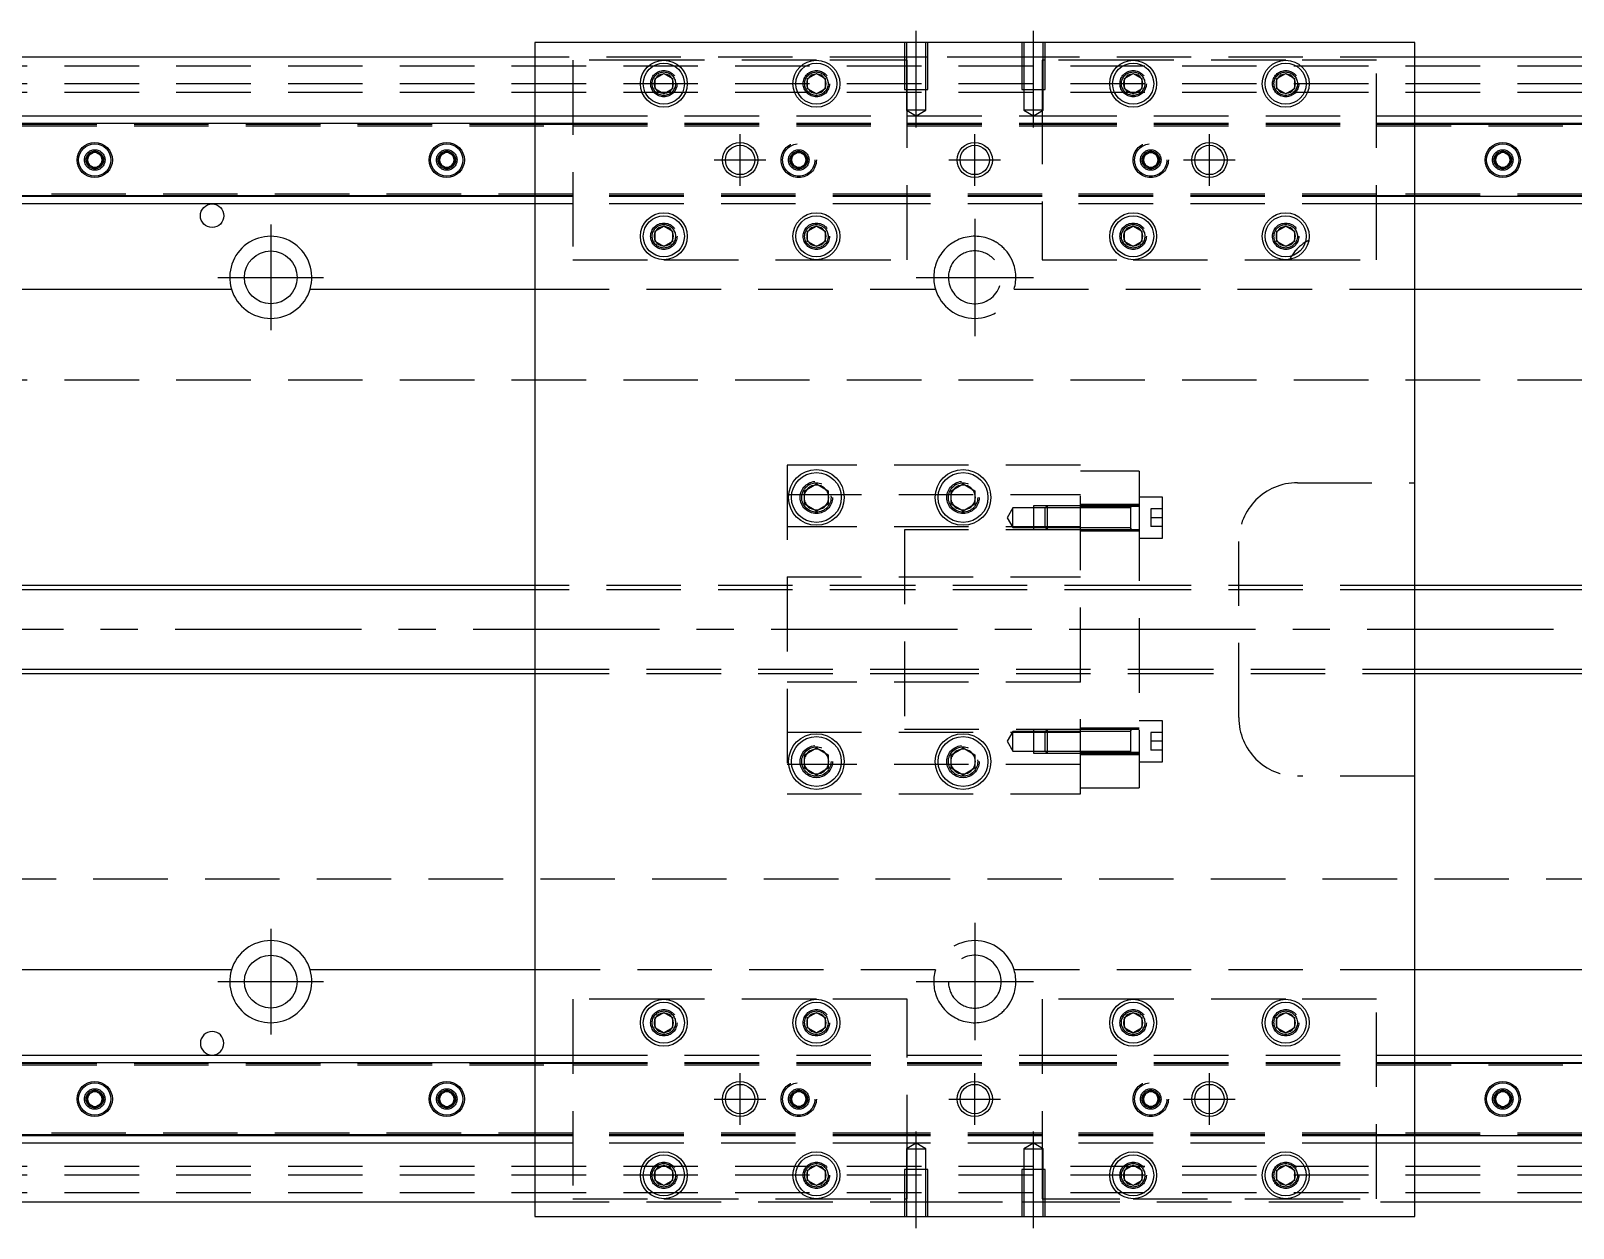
# Model space of a CAD drawing. Extents: x -14 to 1071, y -281 to 102.
# Drawn here: x 249.1 to 512, y -102 to 102 of the extents above; entities that cross this region are included whole.
import ezdxf

# ---------------------------------------------------------------- set-up
doc = ezdxf.new("R2010")
doc.units = 0
doc.linetypes.add('CENTER', pattern=[50.8, 31.75, -6.35, 6.35, -6.35])
doc.linetypes.add('DASHED', pattern=[19.05, 12.7, -6.35])
doc.layers.get('0').update_dxf_attribs({"linetype": 'CONTINUOUS'})
doc.layers.add('CENTER', color=1, linetype='CENTER')

msp = doc.modelspace()

# ---------------------------------------------------------------- linework, layer by layer
at = {"color": 7, "linetype": 'CONTINUOUS'}
for p, q in [((485, 100), (335, 100)), ((335, 100), (335, -100)), ((485, -100), (485, 100)), ((335, 97.5), (0, 97.5)), ((820, 97.5), (485, 97.5)), ((355.5, 93.866026), (357, 94.73205)), ((357, 94.73205), (358.5, 93.866026)), ((381.5, 93.866026), (383, 94.73205)), ((383, 94.73205), (384.5, 93.866026)), ((435.5, 93.866026), (437, 94.73205)), ((437, 94.73205), (438.5, 93.866026)), ((461.5, 93.866026), (463, 94.73205)), ((463, 94.73205), (464.5, 93.866026)), ((355.5, 92.133974), (355.5, 93.866026)), ((357, 91.26795), (355.5, 92.133974)), ((358.5, 92.133974), (357, 91.26795)), ((358.5, 93.866026), (358.5, 92.133974)), ((381.5, 92.133974), (381.5, 93.866026)), ((383, 91.26795), (381.5, 92.133974)), ((384.5, 92.133974), (383, 91.26795)), ((384.5, 93.866026), (384.5, 92.133974)), ((435.5, 92.133974), (435.5, 93.866026)), ((437, 91.26795), (435.5, 92.133974)), ((438.5, 92.133974), (437, 91.26795)), ((438.5, 93.866026), (438.5, 92.133974)), ((461.5, 92.133974), (461.5, 93.866026)), ((463, 91.26795), (461.5, 92.133974)), ((464.5, 92.133974), (463, 91.26795)), ((464.5, 93.866026), (464.5, 92.133974)), ((0, 87.5), (335, 87.5)), ((485, 87.5), (820, 87.5)), ((0, 86.247728), (335, 86.247728)), ((485, 86.247728), (820, 86.247728)), ((258.75, 80.721688), (260, 81.443376)), ((258.75, 79.278312), (258.75, 80.721688)), ((260, 78.556624), (258.75, 79.278312)), ((260, 81.443376), (261.25, 80.721688)), ((261.25, 79.278312), (260, 78.556624)), ((261.25, 80.721688), (261.25, 79.278312)), ((318.75, 80.721688), (320, 81.443376)), ((318.75, 79.278312), (318.75, 80.721688)), ((320, 78.556624), (318.75, 79.278312)), ((320, 81.443376), (321.25, 80.721688)), ((321.25, 79.278312), (320, 78.556624)), ((321.25, 80.721688), (321.25, 79.278312)), ((498.75, 80.721688), (500, 81.443376)), ((498.75, 79.278312), (498.75, 80.721688)), ((500, 78.556624), (498.75, 79.278312)), ((500, 81.443376), (501.25, 80.721688)), ((501.25, 79.278312), (500, 78.556624)), ((501.25, 80.721688), (501.25, 79.278312)), ((335, 73.752272), (0, 73.752272)), ((820, 73.752272), (485, 73.752272)), ((335, 72.5), (0, 72.5)), ((820, 72.5), (485, 72.5)), ((355.5, 67.866026), (357, 68.73205)), ((357, 68.73205), (358.5, 67.866026)), ((381.5, 67.866026), (383, 68.73205)), ((383, 68.73205), (384.5, 67.866026)), ((435.5, 67.866026), (437, 68.73205)), ((437, 68.73205), (438.5, 67.866026)), ((461.5, 67.866026), (463, 68.73205)), ((463, 68.73205), (464.5, 67.866026)), ((355.5, 66.133974), (355.5, 67.866026)), ((357, 65.26795), (355.5, 66.133974)), ((358.5, 66.133974), (357, 65.26795)), ((358.5, 67.866026), (358.5, 66.133974)), ((381.5, 66.133974), (381.5, 67.866026)), ((383, 65.26795), (381.5, 66.133974)), ((384.5, 66.133974), (383, 65.26795)), ((384.5, 67.866026), (384.5, 66.133974)), ((435.5, 66.133974), (435.5, 67.866026)), ((437, 65.26795), (435.5, 66.133974)), ((438.5, 66.133974), (437, 65.26795)), ((438.5, 67.866026), (438.5, 66.133974)), ((461.5, 66.133974), (461.5, 67.866026)), ((463, 65.26795), (461.5, 66.133974)), ((464.5, 66.133974), (463, 65.26795)), ((464.5, 67.866026), (464.5, 66.133974)), ((176.708204, 58), (283.291796, 58)), ((296.708204, 58), (335, 58)), ((485, 58), (523.291796, 58)), ((381, 23.6547), (383, 24.809402)), ((383, 24.809402), (385, 23.6547)), ((406, 23.6547), (408, 24.809402)), ((408, 24.809402), (410, 23.6547)), ((381, 21.3453), (381, 23.6547)), ((383, 20.190598), (381, 21.3453)), ((385, 21.3453), (383, 20.190598)), ((385, 23.6547), (385, 21.3453)), ((406, 21.3453), (406, 23.6547)), ((408, 20.190598), (406, 21.3453)), ((410, 21.3453), (408, 20.190598)), ((410, 23.6547), (410, 21.3453)), ((436.6, 20.702558), (436.6, 21.052564)), ((436.6, 17.052554), (436.6, 17.402558)), ((335, 7.5), (40.5, 7.5)), ((770, 7.5), (485, 7.5)), ((40.5, -7.5), (335, -7.5)), ((485, -7.5), (770, -7.5)), ((436.6, -21.052564), (436.6, -17.052554)), ((381, -21.3453), (383, -20.190598)), ((383, -20.190598), (385, -21.3453)), ((406, -21.3453), (408, -20.190598)), ((408, -20.190598), (410, -21.3453)), ((381, -23.6547), (381, -21.3453)), ((383, -24.809402), (381, -23.6547)), ((385, -23.6547), (383, -24.809402)), ((385, -21.3453), (385, -23.6547)), ((406, -23.6547), (406, -21.3453)), ((408, -24.809402), (406, -23.6547)), ((410, -23.6547), (408, -24.809402)), ((410, -21.3453), (410, -23.6547)), ((436.6, -21.052564), (436.6, -21.051878)), ((283.291796, -58), (176.708204, -58)), ((335, -58), (296.708204, -58)), ((523.291796, -58), (485, -58)), ((355.5, -66.133974), (357, -65.26795)), ((357, -65.26795), (358.5, -66.133974)), ((381.5, -66.133974), (383, -65.26795)), ((383, -65.26795), (384.5, -66.133974)), ((435.5, -66.133974), (437, -65.26795)), ((437, -65.26795), (438.5, -66.133974)), ((461.5, -66.133974), (463, -65.26795)), ((463, -65.26795), (464.5, -66.133974)), ((355.5, -67.866026), (355.5, -66.133974)), ((357, -68.73205), (355.5, -67.866026)), ((358.5, -67.866026), (357, -68.73205)), ((358.5, -66.133974), (358.5, -67.866026)), ((381.5, -67.866026), (381.5, -66.133974)), ((383, -68.73205), (381.5, -67.866026)), ((384.5, -67.866026), (383, -68.73205)), ((384.5, -66.133974), (384.5, -67.866026)), ((435.5, -67.866026), (435.5, -66.133974)), ((437, -68.73205), (435.5, -67.866026)), ((438.5, -67.866026), (437, -68.73205)), ((438.5, -66.133974), (438.5, -67.866026)), ((461.5, -67.866026), (461.5, -66.133974)), ((463, -68.73205), (461.5, -67.866026)), ((464.5, -67.866026), (463, -68.73205)), ((464.5, -66.133974), (464.5, -67.866026)), ((0, -72.5), (335, -72.5)), ((485, -72.5), (820, -72.5)), ((0, -73.752272), (335, -73.752272)), ((485, -73.752272), (820, -73.752272)), ((258.75, -79.278312), (260, -78.556624)), ((260, -78.556624), (261.25, -79.278312)), ((318.75, -79.278312), (320, -78.556624)), ((320, -78.556624), (321.25, -79.278312)), ((498.75, -79.278312), (500, -78.556624)), ((500, -78.556624), (501.25, -79.278312)), ((258.75, -80.721688), (258.75, -79.278312)), ((260, -81.443376), (258.75, -80.721688)), ((261.25, -80.721688), (260, -81.443376)), ((261.25, -79.278312), (261.25, -80.721688)), ((318.75, -80.721688), (318.75, -79.278312)), ((320, -81.443376), (318.75, -80.721688)), ((321.25, -80.721688), (320, -81.443376)), ((321.25, -79.278312), (321.25, -80.721688)), ((498.75, -80.721688), (498.75, -79.278312)), ((500, -81.443376), (498.75, -80.721688)), ((501.25, -80.721688), (500, -81.443376)), ((501.25, -79.278312), (501.25, -80.721688)), ((335, -86.247728), (0, -86.247728)), ((820, -86.247728), (485, -86.247728)), ((335, -87.5), (0, -87.5)), ((820, -87.5), (485, -87.5)), ((355.5, -92.133974), (357, -91.26795)), ((357, -91.26795), (358.5, -92.133974)), ((381.5, -92.133974), (383, -91.26795)), ((383, -91.26795), (384.5, -92.133974)), ((435.5, -92.133974), (437, -91.26795)), ((437, -91.26795), (438.5, -92.133974)), ((461.5, -92.133974), (463, -91.26795)), ((463, -91.26795), (464.5, -92.133974)), ((355.5, -93.866026), (355.5, -92.133974)), ((357, -94.73205), (355.5, -93.866026)), ((358.5, -93.866026), (357, -94.73205)), ((358.5, -92.133974), (358.5, -93.866026)), ((381.5, -93.866026), (381.5, -92.133974)), ((383, -94.73205), (381.5, -93.866026)), ((384.5, -93.866026), (383, -94.73205)), ((384.5, -92.133974), (384.5, -93.866026)), ((435.5, -93.866026), (435.5, -92.133974)), ((437, -94.73205), (435.5, -93.866026)), ((438.5, -93.866026), (437, -94.73205)), ((438.5, -92.133974), (438.5, -93.866026)), ((461.5, -93.866026), (461.5, -92.133974)), ((463, -94.73205), (461.5, -93.866026)), ((464.5, -93.866026), (463, -94.73205)), ((464.5, -92.133974), (464.5, -93.866026)), ((0, -97.5), (335, -97.5)), ((485, -97.5), (820, -97.5)), ((335, -100), (485, -100))]:
    msp.add_line(p, q, dxfattribs=at)
at = {"color": 3, "linetype": 'DASHED'}
for p, q in [((398.000006, 100), (398.000006, 92)), ((398.35, 100), (398.35, 92)), ((401.65, 92), (401.65, 100)), ((401.999994, 92), (401.999994, 100)), ((418.000006, 100), (418.000006, 92)), ((418.35, 100), (418.35, 92)), ((421.65, 92), (421.65, 100)), ((421.999994, 92), (421.999994, 100)), ((398.000006, 97.5), (335, 97.5)), ((401.999994, 97.5), (398.000006, 97.5)), ((418.000006, 97.5), (401.999994, 97.5)), ((421.999994, 97.5), (418.000006, 97.5)), ((485, 97.5), (421.999994, 97.5)), ((820, 96), (0, 96)), ((341.5, 97), (341.5, 63)), ((357, 97), (341.5, 97)), ((383, 97), (357, 97)), ((398.000006, 97), (383, 97)), ((398.5, 97), (398.000006, 97)), ((398.5, 92), (398.5, 97)), ((421.5, 97), (421.5, 92)), ((421.999994, 97), (421.5, 97)), ((437, 97), (421.999994, 97)), ((463, 97), (437, 97)), ((478.5, 97), (463, 97)), ((478.5, 63), (478.5, 97)), ((820, 93), (0, 93)), ((358.973226, 93.326156), (359, 93)), ((384.973226, 93.326156), (385, 93)), ((435, 93), (435.023172, 93.30356)), ((461, 93), (461.030168, 93.346066)), ((820, 91.5), (0, 91.5)), ((398.000006, 92), (401.999994, 92)), ((398.35, 92), (398.35, 88.5)), ((398.5, 63), (398.5, 92)), ((401.65, 88.5), (401.65, 92)), ((418.000006, 92), (421.999994, 92)), ((418.35, 92), (418.35, 88.5)), ((421.5, 92), (421.5, 63)), ((421.65, 88.5), (421.65, 92)), ((335, 87.5), (341.5, 87.5)), ((341.5, 87.5), (398.5, 87.5)), ((401.65, 88.5), (398.35, 88.5)), ((398.35, 88.5), (400, 87.547372)), ((398.5, 87.5), (421.5, 87.5)), ((400, 87.547372), (401.65, 88.5)), ((421.65, 88.5), (418.35, 88.5)), ((418.35, 88.5), (420, 87.547372)), ((420, 87.547372), (421.65, 88.5)), ((421.5, 87.5), (478.5, 87.5)), ((478.5, 87.5), (485, 87.5)), ((0, 86.1147), (335, 86.1147)), ((0, 86.1), (341.5, 86.1)), ((0, 85.8), (341.5, 85.8)), ((335, 86.247728), (341.5, 86.247728)), ((335, 86.1147), (341.5, 86.1147)), ((341.5, 86.247728), (398.5, 86.247728)), ((341.5, 86.1147), (398.5, 86.1147)), ((341.5, 86.1), (398.5, 86.1)), ((341.5, 86.1), (398.5, 86.1)), ((341.5, 85.8), (398.5, 85.8)), ((341.5, 85.8), (398.5, 85.8)), ((398.5, 86.247728), (421.5, 86.247728)), ((398.5, 86.1147), (421.5, 86.1147)), ((398.5, 86.1), (421.5, 86.1)), ((398.5, 85.8), (421.5, 85.8)), ((421.5, 86.247728), (478.5, 86.247728)), ((421.5, 86.1147), (478.5, 86.1147)), ((421.5, 86.1), (478.5, 86.1)), ((421.5, 86.1), (478.5, 86.1)), ((421.5, 85.8), (478.5, 85.8)), ((421.5, 85.8), (478.5, 85.8)), ((478.5, 86.247728), (485, 86.247728)), ((478.5, 86.1147), (485, 86.1147)), ((478.5, 86.1), (820, 86.1)), ((478.5, 85.8), (820, 85.8)), ((485, 86.1147), (820, 86.1147)), ((258.5, 80), (258.516134, 80.21941)), ((318.5, 80), (318.516134, 80.21941)), ((378.75, 80.721688), (380, 81.443376)), ((378.75, 79.278312), (378.75, 80.721688)), ((380, 78.556624), (378.75, 79.278312)), ((380, 81.443376), (381.25, 80.721688)), ((381.25, 79.278312), (380, 78.556624)), ((381.25, 80.721688), (381.25, 79.278312)), ((381.477374, 80.25955), (381.5, 80)), ((438.75, 80.721688), (440, 81.443376)), ((438.75, 79.278312), (438.75, 80.721688)), ((440, 78.556624), (438.75, 79.278312)), ((440, 81.443376), (441.25, 80.721688)), ((441.25, 79.278312), (440, 78.556624)), ((441.25, 80.721688), (441.25, 79.278312)), ((441.477374, 80.25955), (441.5, 80)), ((498.5, 80), (498.516134, 80.21941)), ((341.5, 74.2), (0, 74.2)), ((341.5, 73.9), (0, 73.9)), ((335, 73.8853), (0, 73.8853)), ((341.5, 73.8853), (335, 73.8853)), ((341.5, 73.752272), (335, 73.752272)), ((398.5, 74.2), (341.5, 74.2)), ((398.5, 73.9), (341.5, 73.9)), ((398.5, 73.8853), (341.5, 73.8853)), ((398.5, 73.752272), (341.5, 73.752272)), ((421.5, 74.2), (398.5, 74.2)), ((421.5, 73.9), (398.5, 73.9)), ((421.5, 73.8853), (398.5, 73.8853)), ((421.5, 73.752272), (398.5, 73.752272)), ((478.5, 74.2), (421.5, 74.2)), ((478.5, 73.9), (421.5, 73.9)), ((478.5, 73.8853), (421.5, 73.8853)), ((478.5, 73.752272), (421.5, 73.752272)), ((820, 74.2), (478.5, 74.2)), ((820, 73.9), (478.5, 73.9)), ((485, 73.8853), (478.5, 73.8853)), ((485, 73.752272), (478.5, 73.752272)), ((820, 73.8853), (485, 73.8853)), ((341.5, 72.5), (335, 72.5)), ((398.5, 72.5), (341.5, 72.5)), ((421.5, 72.5), (398.5, 72.5)), ((478.5, 72.5), (421.5, 72.5)), ((485, 72.5), (478.5, 72.5)), ((358.973226, 67.326156), (359, 67)), ((384.973226, 67.326156), (385, 67)), ((438.973226, 67.326156), (439, 67)), ((464.973226, 67.326156), (465, 67)), ((341.5, 63), (357, 63)), ((357, 63), (383, 63)), ((383, 63), (398.5, 63)), ((421.5, 63), (437, 63)), ((437, 63), (463, 63)), ((463, 63), (478.5, 63)), ((335, 58), (403.291796, 58)), ((416.708204, 58), (485, 58)), ((820, 42.5), (12.1, 42.5)), ((378, 28), (378, -28)), ((428, 28), (378, 28)), ((428, -28), (428, 28)), ((438, 27), (428, 27)), ((438, 27), (438, 20.976176)), ((465, 25), (485, 25)), ((378, 23), (428, 23)), ((385.483582, 22.786038), (385.5, 22.5)), ((405.5, 22.5), (405.52689, 22.865682)), ((420, 21.052554), (420, 17.052564)), ((422.35, 21.052554), (420, 21.052554)), ((422.35, 21.052558), (422, 20.702558)), ((422.35, 21.052558), (422.35, 17.052558)), ((428, 21.052556), (422.35, 21.052558)), ((428, 21.052554), (422.35, 21.052554)), ((438, 21.302558), (428, 21.302558)), ((436.605, 21.052558), (428, 21.052556)), ((438, 21.052558), (436.595, 21.052558)), ((436.6, 17.052554), (436.6, 21.052564)), ((436.6, 20.836098), (436.6, 21.052558)), ((436.6, 21.052558), (436.6, 20.835892)), ((442, 22.552558), (438, 22.552558)), ((442, 15.552558), (442, 22.552558)), ((416.5, 20.702558), (415.547372, 19.052558)), ((415.547372, 19.052558), (416.5, 17.402558)), ((416.5, 17.402558), (416.5, 20.702558)), ((420, 20.702558), (416.5, 20.702558)), ((422, 20.702558), (420, 20.702558)), ((422, 17.402558), (422, 20.702558)), ((428, 20.702558), (422, 20.702558)), ((428, 20.702558), (422, 20.702558)), ((438, 20.976176), (428, 20.976176)), ((436.6, 20.702558), (428, 20.702558)), ((436.6, 17.26902), (436.6, 20.836098)), ((436.6, 17.402558), (436.6, 20.702558)), ((438, 20.976176), (438, -20.976176)), ((440, 20.552558), (440, 19.052558)), ((442, 20.552558), (440, 20.552558)), ((440, 19.052558), (440, 17.552558)), ((442, 19.052558), (440, 19.052558)), ((428, 17.5), (378, 17.5)), ((398, 17), (398, -17)), ((428, 17), (398, 17)), ((416.5, 17.402558), (420, 17.402558)), ((420, 17.402558), (422, 17.402558)), ((420, 17.052564), (422.35, 17.052564)), ((422, 17.402558), (428, 17.402558)), ((422, 17.402558), (422.35, 17.052558)), ((422, 17.402558), (428, 17.402558)), ((422.35, 17.052564), (428, 17.052564)), ((422.35, 17.052558), (428, 17.052562)), ((428, 17.402558), (436.6, 17.402558)), ((428, 17.052562), (436.605, 17.052558)), ((428, 16.802558), (438, 16.802558)), ((436.595, 17.052558), (438, 17.052558)), ((436.6, 17.269268), (436.6, 17.052558)), ((436.6, 17.052558), (436.6, 17.26902)), ((442, 17.552558), (440, 17.552558)), ((438, 15.552558), (442, 15.552558)), ((455, -15), (455, 15)), ((378, 9), (428, 9)), ((398, 7.5), (335, 7.5)), ((398, 6.75), (335, 6.75)), ((438, 7.5), (398, 7.5)), ((438, 6.75), (398, 6.75)), ((485, 7.5), (438, 7.5)), ((485, 6.75), (438, 6.75)), ((335, -6.75), (398, -6.75)), ((335, -7.5), (398, -7.5)), ((398, -6.75), (438, -6.75)), ((398, -7.5), (438, -7.5)), ((438, -6.75), (485, -6.75)), ((438, -7.5), (485, -7.5)), ((428, -9), (378, -9)), ((442, -15.552558), (438, -15.552558)), ((442, -22.552558), (442, -15.552558)), ((378, -17.5), (428, -17.5)), ((398, -17), (428, -17)), ((416.5, -17.402558), (415.547372, -19.052558)), ((416.5, -20.702558), (416.5, -17.402558)), ((420, -17.402558), (416.5, -17.402558)), ((420, -17.052564), (420, -21.052554)), ((422.35, -17.052564), (420, -17.052564)), ((422, -17.402558), (420, -17.402558)), ((422.35, -17.052558), (422, -17.402558)), ((422, -20.702558), (422, -17.402558)), ((428, -17.402558), (422, -17.402558)), ((428, -17.402558), (422, -17.402558)), ((422.35, -17.052558), (422.35, -21.052558)), ((428, -17.052562), (422.35, -17.052558)), ((428, -17.052564), (422.35, -17.052564)), ((438, -16.802558), (428, -16.802558)), ((436.605, -17.052558), (428, -17.052562)), ((436.6, -17.402558), (428, -17.402558)), ((438, -17.052558), (436.595, -17.052558)), ((436.6, -21.051878), (436.6, -17.052554)), ((436.6, -17.26902), (436.6, -17.052558)), ((436.6, -17.052558), (436.6, -17.269226)), ((436.6, -20.836098), (436.6, -17.26902)), ((440, -17.552558), (440, -19.052558)), ((442, -17.552558), (440, -17.552558)), ((415.547372, -19.052558), (416.5, -20.702558)), ((416.5, -20.702558), (420, -20.702558)), ((420, -20.702558), (422, -20.702558)), ((422, -20.702558), (428, -20.702558)), ((422, -20.702558), (422.35, -21.052558)), ((422, -20.702558), (428, -20.702558)), ((428, -20.702558), (436.6, -20.702558)), ((438, -20.976176), (428, -20.976176)), ((438, -20.976176), (428, -20.976176)), ((436.6, -20.83585), (436.6, -21.052558)), ((436.6, -21.052558), (436.6, -20.836098)), ((438, -20.976176), (438, -27)), ((442, -19.052558), (440, -19.052558)), ((440, -19.052558), (440, -20.552558)), ((442, -20.552558), (440, -20.552558)), ((428, -23), (378, -23)), ((380.5, -22.5), (380.534018, -22.088984)), ((410.483582, -22.213962), (410.5, -22.5)), ((420, -21.052554), (422.35, -21.052554)), ((422.35, -21.052554), (428, -21.052554)), ((422.35, -21.052558), (428, -21.052556)), ((428, -21.052556), (436.605, -21.052558)), ((428, -21.302558), (438, -21.302558)), ((436.595, -21.052558), (438, -21.052558)), ((438, -22.552558), (442, -22.552558)), ((485, -25), (465, -25)), ((378, -28), (428, -28)), ((428, -27), (438, -27)), ((12.1, -42.5), (820, -42.5)), ((403.291796, -58), (335, -58)), ((485, -58), (416.708204, -58)), ((341.5, -63), (341.5, -97)), ((357, -63), (341.5, -63)), ((383, -63), (357, -63)), ((398.5, -63), (383, -63)), ((398.5, -92), (398.5, -63)), ((437, -63), (421.5, -63)), ((421.5, -63), (421.5, -92)), ((463, -63), (437, -63)), ((478.5, -63), (463, -63)), ((478.5, -97), (478.5, -63)), ((358.973226, -66.673844), (359, -67)), ((381, -67), (381.023172, -66.69644)), ((435, -67), (435.023172, -66.69644)), ((461, -67), (461.030168, -66.653934)), ((335, -72.5), (341.5, -72.5)), ((341.5, -72.5), (398.5, -72.5)), ((398.5, -72.5), (421.5, -72.5)), ((421.5, -72.5), (478.5, -72.5)), ((478.5, -72.5), (485, -72.5)), ((0, -73.8853), (335, -73.8853)), ((0, -73.9), (341.5, -73.9)), ((0, -74.2), (341.5, -74.2)), ((335, -73.752272), (341.5, -73.752272)), ((335, -73.8853), (341.5, -73.8853)), ((341.5, -73.752272), (398.5, -73.752272)), ((341.5, -73.8853), (398.5, -73.8853)), ((341.5, -73.9), (398.5, -73.9)), ((341.5, -74.2), (398.5, -74.2)), ((398.5, -73.752272), (421.5, -73.752272)), ((398.5, -73.8853), (421.5, -73.8853)), ((398.5, -73.9), (421.5, -73.9)), ((398.5, -74.2), (421.5, -74.2)), ((421.5, -73.752272), (478.5, -73.752272)), ((421.5, -73.8853), (478.5, -73.8853)), ((421.5, -73.9), (478.5, -73.9)), ((421.5, -74.2), (478.5, -74.2)), ((478.5, -73.752272), (485, -73.752272)), ((478.5, -73.8853), (485, -73.8853)), ((478.5, -73.9), (820, -73.9)), ((478.5, -74.2), (820, -74.2)), ((485, -73.8853), (820, -73.8853)), ((378.75, -79.278312), (380, -78.556624)), ((380, -78.556624), (381.25, -79.278312)), ((438.75, -79.278312), (440, -78.556624)), ((440, -78.556624), (441.25, -79.278312)), ((261.477374, -79.74045), (261.5, -80)), ((321.477374, -79.74045), (321.5, -80)), ((378.75, -80.721688), (378.75, -79.278312)), ((380, -81.443376), (378.75, -80.721688)), ((381.25, -80.721688), (380, -81.443376)), ((381.25, -79.278312), (381.25, -80.721688)), ((381.477374, -79.74045), (381.5, -80)), ((438.75, -80.721688), (438.75, -79.278312)), ((440, -81.443376), (438.75, -80.721688)), ((441.25, -80.721688), (440, -81.443376)), ((441.25, -79.278312), (441.25, -80.721688)), ((441.477374, -79.74045), (441.5, -80)), ((501.477374, -79.74045), (501.5, -80)), ((341.5, -85.8), (0, -85.8)), ((341.5, -86.1), (0, -86.1)), ((335, -86.1147), (0, -86.1147)), ((341.5, -86.1147), (335, -86.1147)), ((341.5, -86.247728), (335, -86.247728)), ((398.5, -85.8), (341.5, -85.8)), ((398.5, -85.8), (341.5, -85.8)), ((398.5, -86.1), (341.5, -86.1)), ((398.5, -86.1), (341.5, -86.1)), ((398.5, -86.1147), (341.5, -86.1147)), ((398.5, -86.247728), (341.5, -86.247728)), ((421.5, -85.8), (398.5, -85.8)), ((421.5, -86.1), (398.5, -86.1)), ((421.5, -86.1147), (398.5, -86.1147)), ((421.5, -86.247728), (398.5, -86.247728)), ((478.5, -85.8), (421.5, -85.8)), ((478.5, -85.8), (421.5, -85.8)), ((478.5, -86.1), (421.5, -86.1)), ((478.5, -86.1), (421.5, -86.1)), ((478.5, -86.1147), (421.5, -86.1147)), ((478.5, -86.247728), (421.5, -86.247728)), ((820, -85.8), (478.5, -85.8)), ((820, -86.1), (478.5, -86.1)), ((485, -86.1147), (478.5, -86.1147)), ((485, -86.247728), (478.5, -86.247728)), ((820, -86.1147), (485, -86.1147)), ((341.5, -87.5), (335, -87.5)), ((398.5, -87.5), (341.5, -87.5)), ((400, -87.547372), (398.35, -88.5)), ((398.35, -88.5), (400, -88.5)), ((398.35, -88.5), (398.35, -92)), ((421.5, -87.5), (398.5, -87.5)), ((401.65, -88.5), (400, -87.547372)), ((400, -88.5), (401.65, -88.5)), ((401.65, -92), (401.65, -88.5)), ((420, -87.547372), (418.35, -88.5)), ((418.35, -88.5), (420, -88.5)), ((418.35, -88.5), (418.35, -92)), ((421.65, -88.5), (420, -87.547372)), ((420, -88.5), (421.65, -88.5)), ((478.5, -87.5), (421.5, -87.5)), ((421.65, -92), (421.65, -88.5)), ((485, -87.5), (478.5, -87.5)), ((820, -91.5), (0, -91.5)), ((401.999994, -92), (398.000006, -92)), ((398.000006, -92), (398.000006, -100)), ((398.35, -92), (398.35, -100)), ((398.5, -97), (398.5, -92)), ((401.65, -100), (401.65, -92)), ((401.999994, -100), (401.999994, -92)), ((421.999994, -92), (418.000006, -92)), ((418.000006, -92), (418.000006, -100)), ((418.35, -92), (418.35, -100)), ((421.5, -92), (421.5, -97)), ((421.65, -100), (421.65, -92)), ((421.999994, -100), (421.999994, -92)), ((820, -93), (0, -93)), ((355, -93), (355.030168, -92.653934)), ((384.973226, -92.673844), (385, -93)), ((438.973226, -92.673844), (439, -93)), ((464.973226, -92.673844), (465, -93)), ((820, -96), (0, -96)), ((341.5, -97), (357, -97)), ((357, -97), (383, -97)), ((383, -97), (398.000006, -97)), ((398.000006, -97), (398.5, -97)), ((421.5, -97), (421.999994, -97)), ((421.999994, -97), (437, -97)), ((437, -97), (463, -97)), ((463, -97), (478.5, -97)), ((335, -97.5), (398.000006, -97.5)), ((398.000006, -97.5), (401.999994, -97.5)), ((401.999994, -97.5), (418.000006, -97.5)), ((418.000006, -97.5), (421.999994, -97.5)), ((421.999994, -97.5), (485, -97.5))]:
    msp.add_line(p, q, dxfattribs=at)
at = {"color": 3, "linetype": 'CONTINUOUS'}
for p, q in [((335, 6.75), (40.5, 6.75)), ((770, 6.75), (485, 6.75)), ((40.5, -6.75), (335, -6.75)), ((485, -6.75), (770, -6.75))]:
    msp.add_line(p, q, dxfattribs=at)
at = {"color": 7, "linetype": 'CONTINUOUS'}
for centre, radius in [((357, 93), 4), ((357, 93), 3.5), ((383, 93), 4), ((383, 93), 3.5), ((437, 93), 4), ((437, 93), 3.5), ((463, 93), 4), ((463, 93), 3.5), ((260, 80), 3), ((260, 80), 2.75), ((320, 80), 3), ((320, 80), 2.75), ((370, 80), 2.5), ((410, 80), 3), ((410, 80), 2.5), ((450, 80), 2.5), ((500, 80), 3), ((500, 80), 2.75), ((280, 70.5), 2), ((357, 67), 4), ((383, 67), 4), ((437, 67), 4), ((463, 67), 4), ((357, 67), 3.5), ((383, 67), 3.5), ((437, 67), 3.5), ((463, 67), 3.5), ((290, 60), 4.5), ((383, 22.5), 4.75), ((383, 22.5), 4.25), ((408, 22.5), 4.75), ((408, 22.5), 4.25), ((383, -22.5), 4.75), ((383, -22.5), 4.25), ((408, -22.5), 4.75), ((408, -22.5), 4.25), ((290, -60), 4.5), ((357, -67), 4), ((383, -67), 4), ((437, -67), 4), ((463, -67), 4), ((357, -67), 3.5), ((383, -67), 3.5), ((437, -67), 3.5), ((463, -67), 3.5), ((260, -80), 3), ((260, -80), 2.75), ((320, -80), 3), ((320, -80), 2.75), ((370, -80), 2.5), ((410, -80), 3), ((410, -80), 2.5), ((450, -80), 2.5), ((500, -80), 3), ((500, -80), 2.75), ((357, -93), 4), ((383, -93), 4), ((437, -93), 4), ((463, -93), 4), ((357, -93), 3.5), ((383, -93), 3.5), ((437, -93), 3.5), ((463, -93), 3.5)]:
    msp.add_circle(centre, radius, dxfattribs=at)
at = {"color": 3, "linetype": 'DASHED'}
for centre, radius in [((357, 93), 2.25), ((357, 93), 2), ((383, 93), 2.25), ((383, 93), 2), ((437, 93), 2.25), ((437, 93), 2), ((463, 93), 2.25), ((463, 93), 2), ((260, 80), 1.75), ((260, 80), 1.5), ((320, 80), 1.75), ((320, 80), 1.5), ((380, 80), 3), ((380, 80), 2.75), ((380, 80), 1.75), ((380, 80), 1.5), ((440, 80), 3), ((440, 80), 2.75), ((440, 80), 1.75), ((440, 80), 1.5), ((500, 80), 1.75), ((500, 80), 1.5), ((357, 67), 2.25), ((357, 67), 2), ((383, 67), 2.25), ((383, 67), 2), ((437, 67), 2.25), ((437, 67), 2), ((463, 67), 2.25), ((463, 67), 2), ((383, 22.5), 2.75), ((383, 22.5), 2.5), ((408, 22.5), 2.75), ((408, 22.5), 2.5), ((383, -22.5), 2.75), ((383, -22.5), 2.5), ((408, -22.5), 2.75), ((408, -22.5), 2.5), ((357, -67), 2.25), ((357, -67), 2), ((383, -67), 2.25), ((383, -67), 2), ((437, -67), 2.25), ((437, -67), 2), ((463, -67), 2.25), ((463, -67), 2), ((260, -80), 1.75), ((260, -80), 1.5), ((320, -80), 1.75), ((320, -80), 1.5), ((380, -80), 3), ((380, -80), 2.75), ((380, -80), 1.75), ((380, -80), 1.5), ((440, -80), 3), ((440, -80), 2.75), ((440, -80), 1.75), ((440, -80), 1.5), ((500, -80), 1.75), ((500, -80), 1.5), ((357, -93), 2.25), ((357, -93), 2), ((383, -93), 2.25), ((383, -93), 2), ((437, -93), 2.25), ((437, -93), 2), ((463, -93), 2.25), ((463, -93), 2)]:
    msp.add_circle(centre, radius, dxfattribs=at)
at = {"color": 3, "linetype": 'CONTINUOUS'}
for centre in [(370, 80), (450, 80), (370, -80), (450, -80)]:
    msp.add_circle(centre, 3, dxfattribs=at)
at = {"color": 7, "linetype": 'CONTINUOUS'}
for centre, radius, start, end in [((357, 93), 1.65, 84.619977, 95.380023), ((383, 93), 1.65, 84.619977, 95.380023), ((437, 93), 1.65, 84.619977, 95.380023), ((463, 93), 1.65, 84.619977, 95.380023), ((357, 93), 1.65, 155.380023, 180), ((357, 93), 1.65, 180, 204.619977), ((357, 93), 1.65, 144.619977, 155.380023), ((357, 93), 1.65, 204.619977, 215.380023), ((357, 93), 1.65, 95.380023, 144.619977), ((357, 93), 1.65, 215.380023, 264.619977), ((357, 93), 1.65, 35.380023, 84.619977), ((357, 93), 1.65, 275.380023, 324.619977), ((357, 93), 1.65, 24.619977, 35.380023), ((357, 93), 1.65, 324.619977, 335.380023), ((357, 93), 1.65, 335.380023, 24.619977), ((383, 93), 1.65, 155.380023, 180), ((383, 93), 1.65, 180, 204.619977), ((383, 93), 1.65, 144.619977, 155.380023), ((383, 93), 1.65, 204.619977, 215.380023), ((383, 93), 1.65, 95.380023, 144.619977), ((383, 93), 1.65, 215.380023, 264.619977), ((383, 93), 1.65, 35.380023, 84.619977), ((383, 93), 1.65, 275.380023, 324.619977), ((383, 93), 1.65, 24.619977, 35.380023), ((383, 93), 1.65, 324.619977, 335.380023), ((383, 93), 1.65, 335.380023, 24.619977), ((437, 93), 1.65, 155.380023, 180), ((437, 93), 1.65, 180, 204.619977), ((437, 93), 1.65, 144.619977, 155.380023), ((437, 93), 1.65, 204.619977, 215.380023), ((437, 93), 1.65, 95.380023, 144.619977), ((437, 93), 1.65, 215.380023, 264.619977), ((437, 93), 1.65, 35.380023, 84.619977), ((437, 93), 1.65, 275.380023, 324.619977), ((437, 93), 1.65, 24.619977, 35.380023), ((437, 93), 1.65, 324.619977, 335.380023), ((437, 93), 1.65, 335.380023, 24.619977), ((463, 93), 1.65, 155.380023, 180), ((463, 93), 1.65, 180, 204.619977), ((463, 93), 1.65, 144.619977, 155.380023), ((463, 93), 1.65, 204.619977, 215.380023), ((463, 93), 1.65, 95.380023, 144.619977), ((463, 93), 1.65, 215.380023, 264.619977), ((463, 93), 1.65, 35.380023, 84.619977), ((463, 93), 1.65, 275.380023, 324.619977), ((463, 93), 1.65, 24.619977, 35.380023), ((463, 93), 1.65, 324.619977, 335.380023), ((463, 93), 1.65, 335.380023, 24.619977), ((357, 93), 1.65, 264.619977, 275.380023), ((383, 93), 1.65, 264.619977, 275.380023), ((437, 93), 1.65, 264.619977, 275.380023), ((463, 93), 1.65, 264.619977, 275.380023), ((260, 80), 1.25, 120, 180), ((260, 80), 1.25, 180, 240), ((260, 80), 1.25, 60, 120), ((260, 80), 1.25, 240, 300), ((260, 80), 1.25, 0, 60), ((260, 80), 1.25, 300, 0), ((320, 80), 1.25, 120, 180), ((320, 80), 1.25, 180, 240), ((320, 80), 1.25, 60, 120), ((320, 80), 1.25, 240, 300), ((320, 80), 1.25, 0, 60), ((320, 80), 1.25, 300, 0), ((380, 80), 1.25, 300, 180), ((380, 80), 1.25, 180, 240), ((380, 80), 1.25, 240, 300), ((440, 80), 1.25, 300, 180), ((440, 80), 1.25, 180, 240), ((440, 80), 1.25, 240, 300), ((500, 80), 1.25, 120, 180), ((500, 80), 1.25, 180, 240), ((500, 80), 1.25, 60, 120), ((500, 80), 1.25, 240, 300), ((500, 80), 1.25, 0, 60), ((500, 80), 1.25, 300, 0), ((357, 67), 1.65, 95.380023, 144.619977), ((357, 67), 1.65, 84.619977, 95.380023), ((357, 67), 1.65, 35.380023, 84.619977), ((383, 67), 1.65, 95.380023, 144.619977), ((383, 67), 1.65, 84.619977, 95.380023), ((383, 67), 1.65, 35.380023, 84.619977), ((437, 67), 1.65, 95.380023, 144.619977), ((437, 67), 1.65, 84.619977, 95.380023), ((437, 67), 1.65, 35.380023, 84.619977), ((463, 67), 1.65, 95.380023, 144.619977), ((463, 67), 1.65, 84.619977, 95.380023), ((463, 67), 1.65, 35.380023, 84.619977), ((290, 60), 7, 343.39845, 196.60155), ((357, 67), 1.65, 155.380023, 180), ((357, 67), 1.65, 180, 204.619977), ((357, 67), 1.65, 144.619977, 155.380023), ((357, 67), 1.65, 204.619977, 215.380023), ((357, 67), 1.65, 215.380023, 264.619977), ((357, 67), 1.65, 275.380023, 324.619977), ((357, 67), 1.65, 24.619977, 35.380023), ((357, 67), 1.65, 324.619977, 335.380023), ((357, 67), 1.65, 335.380023, 24.619977), ((383, 67), 1.65, 155.380023, 180), ((383, 67), 1.65, 180, 204.619977), ((383, 67), 1.65, 144.619977, 155.380023), ((383, 67), 1.65, 204.619977, 215.380023), ((383, 67), 1.65, 215.380023, 264.619977), ((383, 67), 1.65, 275.380023, 324.619977), ((383, 67), 1.65, 24.619977, 35.380023), ((383, 67), 1.65, 324.619977, 335.380023), ((383, 67), 1.65, 335.380023, 24.619977), ((437, 67), 1.65, 155.380023, 180), ((437, 67), 1.65, 180, 204.619977), ((437, 67), 1.65, 144.619977, 155.380023), ((437, 67), 1.65, 204.619977, 215.380023), ((437, 67), 1.65, 215.380023, 264.619977), ((437, 67), 1.65, 275.380023, 324.619977), ((437, 67), 1.65, 24.619977, 35.380023), ((437, 67), 1.65, 324.619977, 335.380023), ((437, 67), 1.65, 335.380023, 24.619977), ((463, 67), 1.65, 155.380023, 180), ((463, 67), 1.65, 180, 204.619977), ((463, 67), 1.65, 144.619977, 155.380023), ((463, 67), 1.65, 204.619977, 215.380023), ((463, 67), 1.65, 215.380023, 264.619977), ((463, 67), 1.65, 275.380023, 324.619977), ((463, 67), 1.65, 24.619977, 35.380023), ((463, 67), 1.65, 324.619977, 335.380023), ((463, 67), 1.65, 335.380023, 24.619977), ((357, 67), 1.65, 264.619977, 275.380023), ((383, 67), 1.65, 264.619977, 275.380023), ((437, 67), 1.65, 264.619977, 275.380023), ((463, 67), 1.65, 264.619977, 275.380023), ((290, 60), 7, 196.60155, 343.39845), ((383, 22.5), 2.1, 137.75279, 162.24721), ((383, 22.5), 2.1, 102.24721, 137.75279), ((383, 22.5), 2.1, 77.75279, 102.24721), ((383, 22.5), 2.1, 42.24721, 77.75279), ((383, 22.5), 2.1, 17.75279, 42.24721), ((408, 22.5), 2.1, 137.75279, 162.24721), ((408, 22.5), 2.1, 102.24721, 137.75279), ((408, 22.5), 2.1, 77.75279, 102.24721), ((408, 22.5), 2.1, 42.24721, 77.75279), ((408, 22.5), 2.1, 17.75279, 42.24721), ((383, 22.5), 2.1, 162.24721, 180), ((383, 22.5), 2.1, 180, 197.75279), ((383, 22.5), 2.1, 197.75279, 222.24721), ((383, 22.5), 2.1, 222.24721, 257.75279), ((383, 22.5), 2.1, 282.24721, 317.75279), ((383, 22.5), 2.1, 317.75279, 342.24721), ((383, 22.5), 2.1, 342.24721, 17.75279), ((408, 22.5), 2.1, 162.24721, 180), ((408, 22.5), 2.1, 180, 197.75279), ((408, 22.5), 2.1, 197.75279, 222.24721), ((408, 22.5), 2.1, 222.24721, 257.75279), ((408, 22.5), 2.1, 282.24721, 317.75279), ((408, 22.5), 2.1, 317.75279, 342.24721), ((408, 22.5), 2.1, 342.24721, 17.75279), ((383, 22.5), 2.1, 257.75279, 282.24721), ((408, 22.5), 2.1, 257.75279, 282.24721), ((383, -22.5), 2.1, 102.24721, 137.75279), ((383, -22.5), 2.1, 77.75279, 102.24721), ((383, -22.5), 2.1, 42.24721, 77.75279), ((408, -22.5), 2.1, 102.24721, 137.75279), ((408, -22.5), 2.1, 77.75279, 102.24721), ((408, -22.5), 2.1, 42.24721, 77.75279), ((383, -22.5), 2.1, 162.24721, 180), ((383, -22.5), 2.1, 180, 197.75279), ((383, -22.5), 2.1, 137.75279, 162.24721), ((383, -22.5), 2.1, 197.75279, 222.24721), ((383, -22.5), 2.1, 17.75279, 42.24721), ((383, -22.5), 2.1, 317.75279, 342.24721), ((383, -22.5), 2.1, 342.24721, 17.75279), ((408, -22.5), 2.1, 162.24721, 180), ((408, -22.5), 2.1, 180, 197.75279), ((408, -22.5), 2.1, 137.75279, 162.24721), ((408, -22.5), 2.1, 197.75279, 222.24721), ((408, -22.5), 2.1, 17.75279, 42.24721), ((408, -22.5), 2.1, 317.75279, 342.24721), ((408, -22.5), 2.1, 342.24721, 17.75279), ((383, -22.5), 2.1, 222.24721, 257.75279), ((383, -22.5), 2.1, 257.75279, 282.24721), ((383, -22.5), 2.1, 282.24721, 317.75279), ((408, -22.5), 2.1, 222.24721, 257.75279), ((408, -22.5), 2.1, 257.75279, 282.24721), ((408, -22.5), 2.1, 282.24721, 317.75279), ((290, -60), 7, 16.60155, 163.39845), ((290, -60), 7, 163.39845, 16.60155), ((357, -67), 1.65, 95.380023, 144.619977), ((357, -67), 1.65, 84.619977, 95.380023), ((357, -67), 1.65, 35.380023, 84.619977), ((383, -67), 1.65, 95.380023, 144.619977), ((383, -67), 1.65, 84.619977, 95.380023), ((383, -67), 1.65, 35.380023, 84.619977), ((437, -67), 1.65, 95.380023, 144.619977), ((437, -67), 1.65, 84.619977, 95.380023), ((437, -67), 1.65, 35.380023, 84.619977), ((463, -67), 1.65, 95.380023, 144.619977), ((463, -67), 1.65, 84.619977, 95.380023), ((463, -67), 1.65, 35.380023, 84.619977), ((357, -67), 1.65, 155.380023, 180), ((357, -67), 1.65, 180, 204.619977), ((357, -67), 1.65, 144.619977, 155.380023), ((357, -67), 1.65, 204.619977, 215.380023), ((357, -67), 1.65, 215.380023, 264.619977), ((357, -67), 1.65, 275.380023, 324.619977), ((357, -67), 1.65, 24.619977, 35.380023), ((357, -67), 1.65, 324.619977, 335.380023), ((357, -67), 1.65, 335.380023, 24.619977), ((383, -67), 1.65, 155.380023, 180), ((383, -67), 1.65, 180, 204.619977), ((383, -67), 1.65, 144.619977, 155.380023), ((383, -67), 1.65, 204.619977, 215.380023), ((383, -67), 1.65, 215.380023, 264.619977), ((383, -67), 1.65, 275.380023, 324.619977), ((383, -67), 1.65, 24.619977, 35.380023), ((383, -67), 1.65, 324.619977, 335.380023), ((383, -67), 1.65, 335.380023, 24.619977), ((437, -67), 1.65, 155.380023, 180), ((437, -67), 1.65, 180, 204.619977), ((437, -67), 1.65, 144.619977, 155.380023), ((437, -67), 1.65, 204.619977, 215.380023), ((437, -67), 1.65, 215.380023, 264.619977), ((437, -67), 1.65, 275.380023, 324.619977), ((437, -67), 1.65, 24.619977, 35.380023), ((437, -67), 1.65, 324.619977, 335.380023), ((437, -67), 1.65, 335.380023, 24.619977), ((463, -67), 1.65, 155.380023, 180), ((463, -67), 1.65, 180, 204.619977), ((463, -67), 1.65, 144.619977, 155.380023), ((463, -67), 1.65, 204.619977, 215.380023), ((463, -67), 1.65, 215.380023, 264.619977), ((463, -67), 1.65, 275.380023, 324.619977), ((463, -67), 1.65, 24.619977, 35.380023), ((463, -67), 1.65, 324.619977, 335.380023), ((463, -67), 1.65, 335.380023, 24.619977), ((280, -70.5), 2, 90, 270), ((280, -70.5), 2, 270, 90), ((357, -67), 1.65, 264.619977, 275.380023), ((383, -67), 1.65, 264.619977, 275.380023), ((437, -67), 1.65, 264.619977, 275.380023), ((463, -67), 1.65, 264.619977, 275.380023), ((260, -80), 1.25, 60, 120), ((320, -80), 1.25, 60, 120), ((380, -80), 1.25, 60, 120), ((440, -80), 1.25, 60, 120), ((500, -80), 1.25, 60, 120), ((260, -80), 1.25, 120, 180), ((260, -80), 1.25, 180, 240), ((260, -80), 1.25, 240, 300), ((260, -80), 1.25, 0, 60), ((260, -80), 1.25, 300, 0), ((320, -80), 1.25, 120, 180), ((320, -80), 1.25, 180, 240), ((320, -80), 1.25, 240, 300), ((320, -80), 1.25, 0, 60), ((320, -80), 1.25, 300, 0), ((380, -80), 1.25, 120, 180), ((380, -80), 1.25, 180, 60), ((440, -80), 1.25, 120, 180), ((440, -80), 1.25, 180, 60), ((500, -80), 1.25, 120, 180), ((500, -80), 1.25, 180, 240), ((500, -80), 1.25, 240, 300), ((500, -80), 1.25, 0, 60), ((500, -80), 1.25, 300, 0), ((357, -93), 1.65, 95.380023, 144.619977), ((357, -93), 1.65, 84.619977, 95.380023), ((357, -93), 1.65, 35.380023, 84.619977), ((383, -93), 1.65, 95.380023, 144.619977), ((383, -93), 1.65, 84.619977, 95.380023), ((383, -93), 1.65, 35.380023, 84.619977), ((437, -93), 1.65, 95.380023, 144.619977), ((437, -93), 1.65, 84.619977, 95.380023), ((437, -93), 1.65, 35.380023, 84.619977), ((463, -93), 1.65, 95.380023, 144.619977), ((463, -93), 1.65, 84.619977, 95.380023), ((463, -93), 1.65, 35.380023, 84.619977), ((357, -93), 1.65, 155.380023, 180), ((357, -93), 1.65, 180, 204.619977), ((357, -93), 1.65, 144.619977, 155.380023), ((357, -93), 1.65, 204.619977, 215.380023), ((357, -93), 1.65, 215.380023, 264.619977), ((357, -93), 1.65, 264.619977, 275.380023), ((357, -93), 1.65, 275.380023, 324.619977), ((357, -93), 1.65, 24.619977, 35.380023), ((357, -93), 1.65, 324.619977, 335.380023), ((357, -93), 1.65, 335.380023, 24.619977), ((383, -93), 1.65, 155.380023, 180), ((383, -93), 1.65, 180, 204.619977), ((383, -93), 1.65, 144.619977, 155.380023), ((383, -93), 1.65, 204.619977, 215.380023), ((383, -93), 1.65, 215.380023, 264.619977), ((383, -93), 1.65, 264.619977, 275.380023), ((383, -93), 1.65, 275.380023, 324.619977), ((383, -93), 1.65, 24.619977, 35.380023), ((383, -93), 1.65, 324.619977, 335.380023), ((383, -93), 1.65, 335.380023, 24.619977), ((437, -93), 1.65, 155.380023, 180), ((437, -93), 1.65, 180, 204.619977), ((437, -93), 1.65, 144.619977, 155.380023), ((437, -93), 1.65, 204.619977, 215.380023), ((437, -93), 1.65, 215.380023, 264.619977), ((437, -93), 1.65, 264.619977, 275.380023), ((437, -93), 1.65, 275.380023, 324.619977), ((437, -93), 1.65, 24.619977, 35.380023), ((437, -93), 1.65, 324.619977, 335.380023), ((437, -93), 1.65, 335.380023, 24.619977), ((463, -93), 1.65, 155.380023, 180), ((463, -93), 1.65, 180, 204.619977), ((463, -93), 1.65, 144.619977, 155.380023), ((463, -93), 1.65, 204.619977, 215.380023), ((463, -93), 1.65, 215.380023, 264.619977), ((463, -93), 1.65, 264.619977, 275.380023), ((463, -93), 1.65, 275.380023, 324.619977), ((463, -93), 1.65, 24.619977, 35.380023), ((463, -93), 1.65, 324.619977, 335.380023), ((463, -93), 1.65, 335.380023, 24.619977)]:
    msp.add_arc(centre, radius, start, end, dxfattribs=at)
at = {"color": 3, "linetype": 'DASHED'}
for centre, radius, start, end in [((410, 60), 7, 64.053499, 154.623066), ((410, 60), 7, 58.524055, 64.053499), ((410, 60), 7, 31.475945, 58.524055), ((470, 60), 7, 121.475945, 148.524055), ((470, 60), 7, 115.946501, 121.475945), ((410, 60), 4.5, 41.810315, 138.189685), ((410, 60), 7, 25.946501, 31.475945), ((470, 60), 7, 148.524055, 154.053499), ((410, 60), 7, 154.623066, 196.60155), ((410, 60), 4.5, 180, 41.810315), ((410, 60), 4.5, 138.189685, 180), ((410, 60), 7, 343.39845, 25.946501), ((410, 60), 7, 196.60155, 343.39845), ((465, 15), 10, 90, 180), ((465, -15), 10, 180, 270), ((410, -60), 7, 16.60155, 163.39845), ((410, -60), 4.5, 318.189685, 180), ((410, -60), 7, 163.39845, 205.376934), ((410, -60), 4.5, 180, 221.810315), ((410, -60), 7, 334.053499, 16.60155), ((410, -60), 7, 205.376934, 295.946501), ((410, -60), 4.5, 221.810315, 318.189685), ((410, -60), 7, 328.524055, 334.053499), ((410, -60), 7, 301.475945, 328.524055), ((410, -60), 7, 295.946501, 301.475945)]:
    msp.add_arc(centre, radius, start, end, dxfattribs=at)
at = {"layer": 'CENTER', "color": 1, "linetype": 'CENTER'}
for p, q in [((400, 85.547372), (400, 102)), ((420, 85.547372), (420, 102)), ((370, 75.6), (370, 84.4)), ((410, 75.6), (410, 84.4)), ((450, 75.6), (450, 84.4)), ((365.6, 80), (374.4, 80)), ((405.6, 80), (414.4, 80)), ((445.6, 80), (454.4, 80)), ((290, 69), (290, 51)), ((410, 70), (410, 50)), ((281, 60), (299, 60)), ((400, 60), (420, 60)), ((813.445, 0), (-13.795, 0)), ((290, -51), (290, -69)), ((410, -50), (410, -70)), ((281, -60), (299, -60)), ((400, -60), (420, -60)), ((370, -84.4), (370, -75.6)), ((410, -84.4), (410, -75.6)), ((450, -84.4), (450, -75.6)), ((365.6, -80), (374.4, -80)), ((405.6, -80), (414.4, -80)), ((445.6, -80), (454.4, -80)), ((400, -102), (400, -85.547372)), ((420, -102), (420, -85.547372))]:
    msp.add_line(p, q, dxfattribs=at)

doc.saveas('drawing.dxf')
